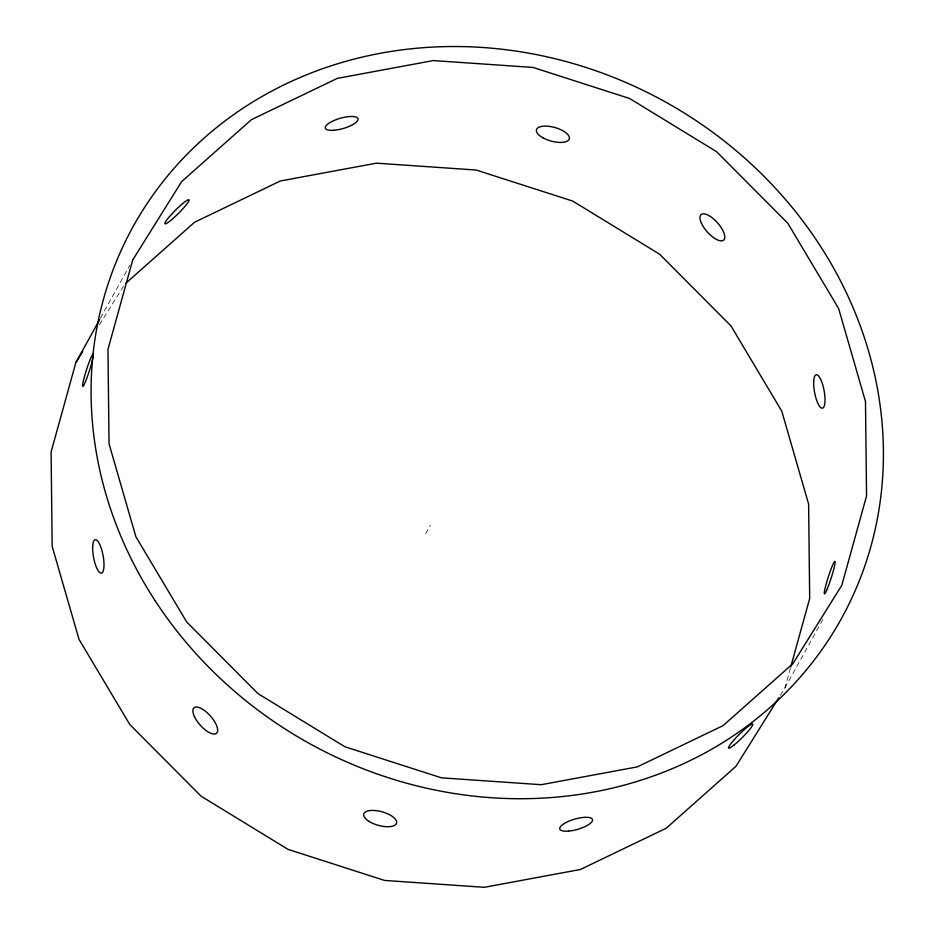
<?xml version="1.0" encoding="UTF-8"?>
<svg xmlns="http://www.w3.org/2000/svg" width="934" height="934" viewBox="0 0 934 934"><rect width="100%" height="100%" fill="white"/><g stroke="black" fill="none" stroke-linecap="round" stroke-linejoin="round"><path stroke-width="0.7" stroke-dasharray="4.67 3.5" d="M780.369 695.235L784.91 687.961L790.362 668.289M100.44 318.179L129.931 264.976M425.647 533.781L430.387 525.235M784.91 687.961L824.232 617.024M99.436 324.775L124.035 285.395"/><path stroke-width="1.4" d="M99.74 319.451L75.876 362.509L51.101 451.951L52.176 546.378L79.028 639.37L129.826 724.574L201.102 796.2L288.011 849.368L384.61 880.435L484.337 887.3L580.388 869.496L666.222 828.224L735.98 766.3L778.851 697.651M790.748 666.888L809.685 598.519L808.611 504.091L781.758 411.1L730.96 325.896L659.684 254.27L572.775 201.102L476.165 170.035L376.437 163.17L280.387 180.974L194.564 222.245L125.88 283.212M75.876 362.509L82.682 351.604M132.745 259.921L107.97 349.351L109.044 443.778L135.897 536.77L186.695 621.974L257.971 693.612L344.879 746.768L441.478 777.835L541.206 784.7L637.268 766.896L723.091 725.625L792.849 663.712L841.779 585.361L866.554 495.931L865.479 401.503L838.627 308.512L787.829 223.296L716.553 151.67L629.644 98.514L533.034 67.435L433.306 60.57L337.256 78.386L251.433 119.657L181.675 181.57L132.745 259.921M155.079 600.632A404.761 366.84 29 0 0 840.32 620.538A404.761 366.84 29 0 0 466.335 46.7A404.761 366.84 29 0 0 155.079 600.632M827.337 588.724A17.022 1.529 -72.2 0 0 835.089 561.859A17.022 1.529 -72.2 0 0 826.637 582.396A17.022 1.529 -72.2 0 0 827.337 588.724M734.287 744.83A17.022 2.183 -44.9 0 0 752.839 724.457A17.022 2.183 -44.9 0 0 734.895 738.946A17.022 2.183 -44.9 0 0 734.287 744.83M568.619 831.108A17.022 5.324 -16.1 0 0 592.553 819.748A17.022 5.324 -16.1 0 0 567.265 821.908A17.022 5.324 -16.1 0 0 568.619 831.108M369.082 821.418A17.022 7.028 15.5 0 0 396.32 823.753A17.022 7.028 15.5 0 0 375.118 810.514A17.022 7.028 15.5 0 0 369.082 821.418M194.389 716.518A17.022 6.853 48.4 0 0 215.882 733.715A17.022 6.853 48.4 0 0 205.562 711.358A17.022 6.853 48.4 0 0 194.389 716.518M92.688 546.11A17.022 4.845 79.5 0 0 100.463 573.021A17.022 4.845 79.5 0 0 101.818 550.126A17.022 4.845 79.5 0 0 92.688 546.11M85.496 381.562A17.022 1.529 -72.2 0 0 93.365 354.511A17.022 1.529 -72.2 0 0 85.029 374.557A17.022 1.529 -72.2 0 0 85.496 381.562M170.583 220.552A17.022 2.183 -44.9 0 0 189.135 200.18A17.022 2.183 -44.9 0 0 171.202 214.668A17.022 2.183 -44.9 0 0 170.583 220.552M334.045 130.27A17.01 5.324 -16.1 0 0 358.014 118.945A17.01 5.324 -16.1 0 0 332.796 121.058A17.01 5.324 -16.1 0 0 334.045 130.27M813.701 381.142A17.022 4.845 79.5 0 0 821.465 408.053A17.022 4.845 79.5 0 0 822.819 385.158A17.022 4.845 79.5 0 0 813.701 381.142M701.481 223.331A17.022 6.853 48.4 0 0 722.974 240.528A17.022 6.853 48.4 0 0 712.654 218.171A17.022 6.853 48.4 0 0 701.481 223.331M542.981 137.823A17.022 7.028 15.5 0 0 569.296 138.862A17.022 7.028 15.5 0 0 546.425 126.137A17.022 7.028 15.5 0 0 542.981 137.823"/></g></svg>
